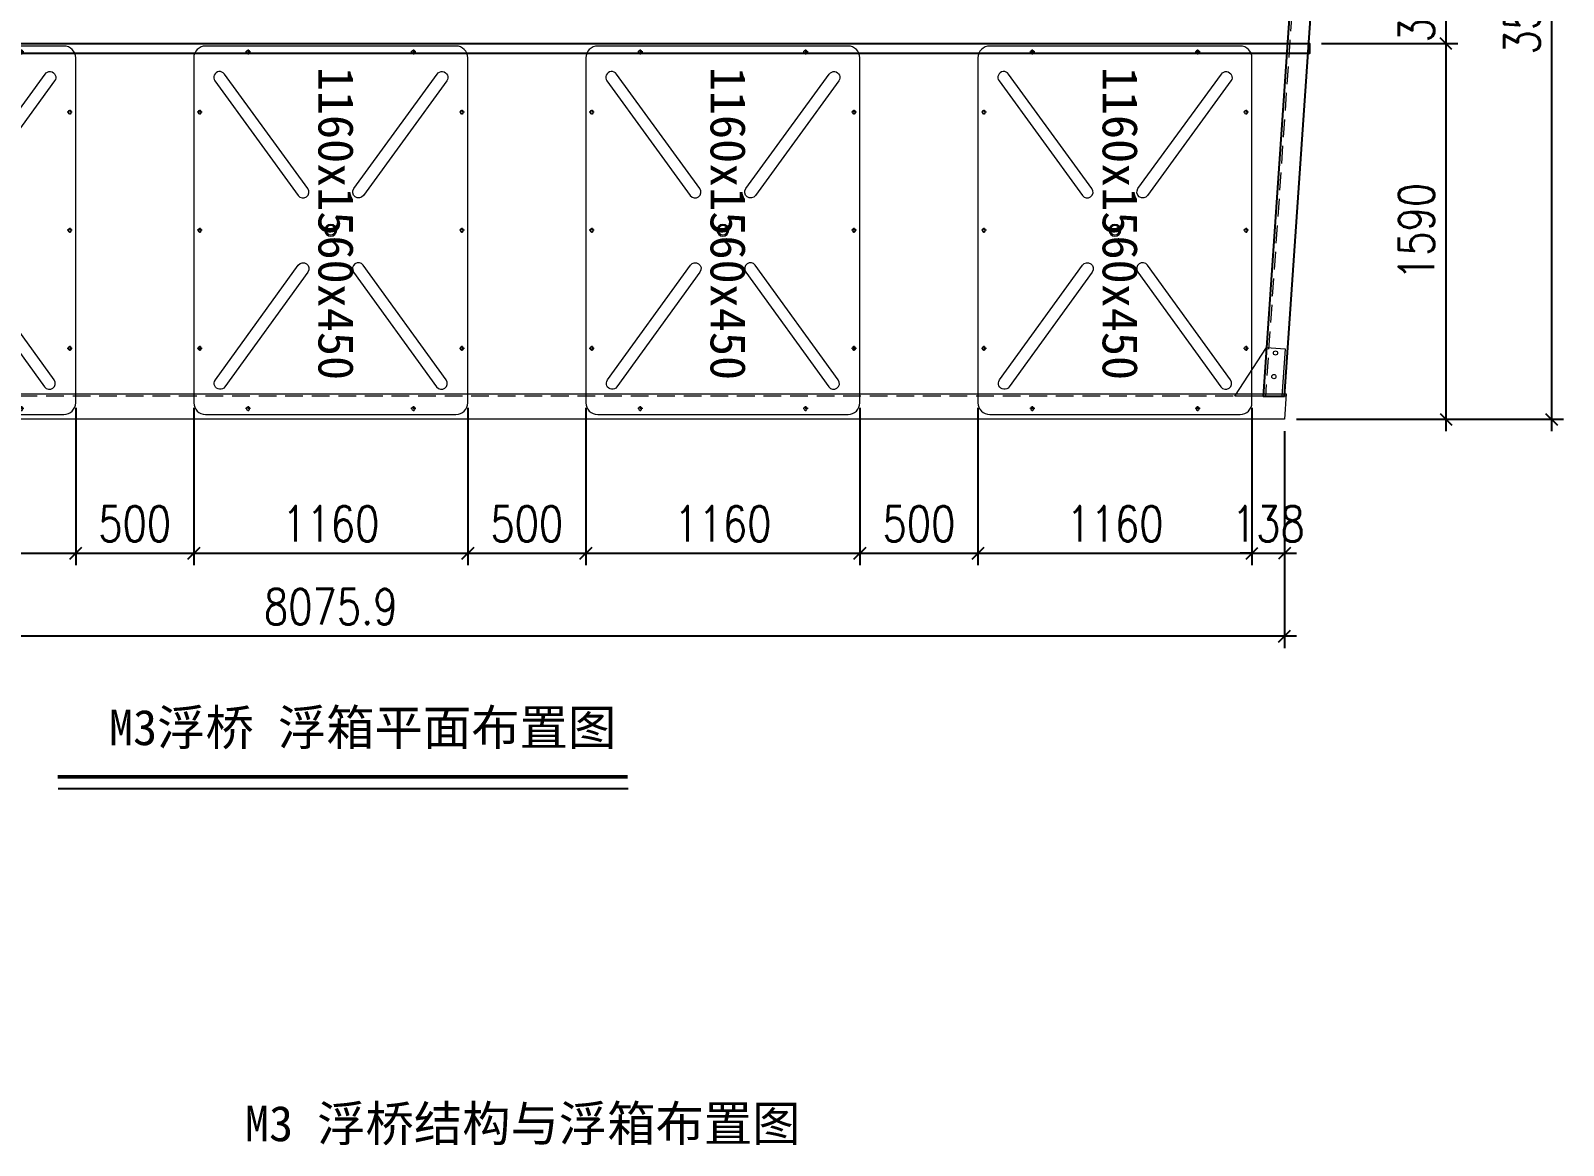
# Model space of a CAD drawing. Header units: millimetres. Extents: x 11827 to 862553, y 15071 to 134256.
# Drawn here: x 779173 to 785662, y 85033 to 89752 of the extents above; entities that cross this region are included whole.
import ezdxf

# ---------------------------------------------------------------- set-up
doc = ezdxf.new("R2010")
doc.units = ezdxf.units.MM
doc.linetypes.add('CENTER', pattern=[2, 1.25, -0.25, 0.25, -0.25])
doc.linetypes.add('HIDDEN', pattern=[0.375, 0.25, -0.125])
for name, color, linetype in [('00打印图框', 255, 'Continuous'), ('卡槽', 242, 'Continuous'), ('标注', 9, 'Continuous'), ('连接端梁', 130, 'Continuous')]:
    doc.layers.add(name, color=color, linetype=linetype)
for name, color, linetype, lineweight in [('加强板', 140, 'Continuous', 18), ('文本', 3, 'Continuous', 13), ('浮箱', 160, 'Continuous', 20), ('虚线', 8, 'Continuous', 0), ('铝主梁', 3, 'Continuous', 9)]:
    doc.layers.add(name, color=color, linetype=linetype, lineweight=lineweight)
doc.styles.add('Arial', font='')
doc.styles.add('HZTXT', font='txtw.shx', dxfattribs={"width": 0.8, "bigfont": 'hztxtw.shx'})
doc.styles.get('Arial').set_extended_font_data('STXihei')
doc.dimstyles.new('DIM-50', dxfattribs={"dimscale": 50, "dimtxt": 3, "dimasz": 1, "dimexe": 1, "dimexo": 1, "dimgap": 1, "dimtad": 1, "dimdec": 1, "dimdsep": 46, "dimtxsty": 'HZTXT', "dimblk": 'OBLIQUE', "dimblk1": 'ARCHTICK', "dimblk2": 'OBLIQUE', "dimcen": 0, "dimdle": 1, "dimclrd": 9, "dimclre": 9, "dimclrt": 2, "dimadec": 1, "dimazin": 0, "dimtfac": 1, "dimtdec": 1, "dimtix": 1, "dimtmove": 2, "dimatfit": 3, "dimldrblk": 'OBLIQUE', "dimfxl": 15, "dimtolj": 1, "dimtzin": 0, "dimarcsym": 1})

# ---------------------------------------------------------------- blocks, each defined once
blk = doc.blocks.new('_Oblique')
at = {"color": 0, "linetype": 'ByBlock', "lineweight": -2}
blk.add_line((-0.5, -0.5), (0.5, 0.5), dxfattribs=at)
blk = doc.blocks.new('*D337')
at = {"layer": 'Defpoints', "color": 0, "transparency": 16777216}
for p in [(778204.1, 88205, 0), (779364.1, 88205, 0), (779364.1, 87539.4)]:
    blk.add_point(p, dxfattribs=at)
at = {"layer": '标注', "color": 9, "lineweight": -2, "transparency": 16777216}
for p, q in [((778204.1, 88155), (778204.1, 87489.4)), ((779364.1, 88155), (779364.1, 87489.4)), ((778154.1, 87539.4), (779414.1, 87539.4))]:
    blk.add_line(p, q, dxfattribs=at)
at = {"layer": '标注', "color": 9, "lineweight": -2, "transparency": 16777216, "xscale": 50, "yscale": 50, "zscale": 50, "rotation": 180}
blk.add_blockref('_Oblique', (778204.1, 87539.4), dxfattribs=at)
at = {"layer": '标注', "color": 9, "lineweight": -2, "transparency": 16777216, "xscale": 50, "yscale": 50, "zscale": 50}
blk.add_blockref('_Oblique', (779364.1, 87539.4), dxfattribs=at)
at = {"layer": '标注', "color": 2, "transparency": 16777216, "insert": (778784.1, 87664.4), "char_height": 150, "attachment_point": 5, "style": 'HZTXT'}
blk.add_mtext('\\A1;1160', dxfattribs=at)
blk = doc.blocks.new('_ArchTick')
at = {"color": 0, "linetype": 'ByBlock', "lineweight": 100, "const_width": 0.15}
blk.add_lwpolyline([(-0.5, -0.5), (0.5, 0.5)], dxfattribs=at)
blk = doc.blocks.new('*D319')
at = {"layer": 'Defpoints', "color": 0, "transparency": 16777216}
for p in [(779364.1, 88205, 0), (779864.1, 88205, 0), (779864.1, 87539.4)]:
    blk.add_point(p, dxfattribs=at)
at = {"layer": '标注', "color": 9, "lineweight": -2, "transparency": 16777216}
for p, q in [((779364.1, 88155), (779364.1, 87489.4)), ((779864.1, 88155), (779864.1, 87489.4)), ((779314.1, 87539.4), (779914.1, 87539.4))]:
    blk.add_line(p, q, dxfattribs=at)
at = {"layer": '标注', "color": 9, "lineweight": -2, "transparency": 16777216, "xscale": 50, "yscale": 50, "zscale": 50, "rotation": 180}
blk.add_blockref('_Oblique', (779364.1, 87539.4), dxfattribs=at)
at = {"layer": '标注', "color": 9, "lineweight": -2, "transparency": 16777216, "xscale": 50, "yscale": 50, "zscale": 50}
blk.add_blockref('_Oblique', (779864.1, 87539.4), dxfattribs=at)
at = {"layer": '标注', "color": 2, "transparency": 16777216, "insert": (779614.1, 87664.4), "char_height": 150, "attachment_point": 5, "style": 'HZTXT'}
blk.add_mtext('\\A1;500', dxfattribs=at)
blk = doc.blocks.new('*D338')
at = {"layer": 'Defpoints', "color": 0, "transparency": 16777216}
for p in [(779864.1, 88205, 0), (781024.1, 88205, 0), (781024.1, 87539.4)]:
    blk.add_point(p, dxfattribs=at)
at = {"layer": '标注', "color": 9, "lineweight": -2, "transparency": 16777216}
for p, q in [((779864.1, 88155), (779864.1, 87489.4)), ((781024.1, 88155), (781024.1, 87489.4)), ((779814.1, 87539.4), (781074.1, 87539.4))]:
    blk.add_line(p, q, dxfattribs=at)
at = {"layer": '标注', "color": 9, "lineweight": -2, "transparency": 16777216, "xscale": 50, "yscale": 50, "zscale": 50, "rotation": 180}
blk.add_blockref('_Oblique', (779864.1, 87539.4), dxfattribs=at)
at = {"layer": '标注', "color": 9, "lineweight": -2, "transparency": 16777216, "xscale": 50, "yscale": 50, "zscale": 50}
blk.add_blockref('_Oblique', (781024.1, 87539.4), dxfattribs=at)
at = {"layer": '标注', "color": 2, "transparency": 16777216, "insert": (780444.1, 87664.4), "char_height": 150, "attachment_point": 5, "style": 'HZTXT'}
blk.add_mtext('\\A1;1160', dxfattribs=at)
blk = doc.blocks.new('*D339')
at = {"layer": 'Defpoints', "color": 0, "transparency": 16777216}
for p in [(783184.1, 88205, 0), (784344.1, 88205, 0), (784344.1, 87539.4)]:
    blk.add_point(p, dxfattribs=at)
at = {"layer": '标注', "color": 9, "lineweight": -2, "transparency": 16777216}
for p, q in [((783184.1, 88155), (783184.1, 87489.4)), ((784344.1, 88155), (784344.1, 87489.4)), ((783134.1, 87539.4), (784394.1, 87539.4))]:
    blk.add_line(p, q, dxfattribs=at)
at = {"layer": '标注', "color": 9, "lineweight": -2, "transparency": 16777216, "xscale": 50, "yscale": 50, "zscale": 50, "rotation": 180}
blk.add_blockref('_Oblique', (783184.1, 87539.4), dxfattribs=at)
at = {"layer": '标注', "color": 9, "lineweight": -2, "transparency": 16777216, "xscale": 50, "yscale": 50, "zscale": 50}
blk.add_blockref('_Oblique', (784344.1, 87539.4), dxfattribs=at)
at = {"layer": '标注', "color": 2, "transparency": 16777216, "insert": (783764.1, 87664.4), "char_height": 150, "attachment_point": 5, "style": 'HZTXT'}
blk.add_mtext('\\A1;1160', dxfattribs=at)
blk = doc.blocks.new('*D320')
at = {"layer": 'Defpoints', "color": 0, "transparency": 16777216}
for p in [(784344.1, 88205, 0), (784482, 88107, 0), (784482, 87539.4)]:
    blk.add_point(p, dxfattribs=at)
at = {"layer": '标注', "color": 9, "lineweight": -2, "transparency": 16777216}
for p, q in [((784344.1, 88155), (784344.1, 87489.4)), ((784482, 88057), (784482, 87489.4)), ((784344.1, 87539.4), (784294.1, 87539.4)), ((784344.1, 87539.4), (784482, 87539.4)), ((784482, 87539.4), (784532, 87539.4))]:
    blk.add_line(p, q, dxfattribs=at)
at = {"layer": '标注', "color": 9, "lineweight": -2, "transparency": 16777216, "xscale": 50, "yscale": 50, "zscale": 50}
blk.add_blockref('_Oblique', (784344.1, 87539.4), dxfattribs=at)
at = {"layer": '标注', "color": 9, "lineweight": -2, "transparency": 16777216, "xscale": 50, "yscale": 50, "zscale": 50, "rotation": 180}
blk.add_blockref('_Oblique', (784482, 87539.4), dxfattribs=at)
at = {"layer": '标注', "color": 2, "transparency": 16777216, "insert": (784413, 87664.4), "char_height": 150, "attachment_point": 5, "style": 'HZTXT'}
blk.add_mtext('\\A1;138', dxfattribs=at)
blk = doc.blocks.new('*D329')
at = {"layer": 'Defpoints', "color": 0, "transparency": 16777216}
for p in [(784723.2, 91607, 0), (784482, 88107, 0), (785612.4, 88107)]:
    blk.add_point(p, dxfattribs=at)
at = {"layer": '标注', "color": 9, "lineweight": -2, "transparency": 16777216}
for p, q in [((785612.4, 91657), (785612.4, 88057)), ((784773.2, 91607), (785662.4, 91607)), ((784532, 88107), (785662.4, 88107))]:
    blk.add_line(p, q, dxfattribs=at)
at = {"layer": '标注', "color": 9, "lineweight": -2, "transparency": 16777216, "xscale": 50, "yscale": 50, "zscale": 50}
for p, rotation in [((785612.4, 91607), 90), ((785612.4, 88107), 270)]:
    blk.add_blockref('_Oblique', p, dxfattribs=dict(at, rotation=rotation))
at = {"layer": '标注', "color": 2, "transparency": 16777216, "insert": (785487.4, 89857), "char_height": 150, "attachment_point": 5, "rotation": 90, "style": 'HZTXT'}
blk.add_mtext('\\A1;3500', dxfattribs=at)
blk = doc.blocks.new('*D330')
at = {"layer": 'Defpoints', "color": 0, "transparency": 16777216}
for p in [(784611.2, 90017), (784587.9, 89697.1, 0), (785165.4, 89697.1)]:
    blk.add_point(p, dxfattribs=at)
at = {"layer": '标注', "color": 9, "lineweight": -2, "transparency": 16777216}
for p, q in [((785165.4, 90017), (785165.4, 90067)), ((784661.2, 90017), (785215.4, 90017)), ((785165.4, 90017), (785165.4, 89697.1)), ((784637.9, 89697.1), (785215.4, 89697.1)), ((785165.4, 89697.1), (785165.4, 89647.1))]:
    blk.add_line(p, q, dxfattribs=at)
at = {"layer": '标注', "color": 9, "lineweight": -2, "transparency": 16777216, "xscale": 50, "yscale": 50, "zscale": 50}
for p, rotation in [((785165.4, 90017), 270), ((785165.4, 89697.1), 90)]:
    blk.add_blockref('_Oblique', p, dxfattribs=dict(at, rotation=rotation))
at = {"layer": '标注', "color": 2, "transparency": 16777216, "insert": (785040.4, 89857), "char_height": 150, "attachment_point": 5, "rotation": 90, "style": 'HZTXT'}
blk.add_mtext('\\A1;320', dxfattribs=at)
blk = doc.blocks.new('*D332')
at = {"layer": 'Defpoints', "color": 0, "transparency": 16777216}
for p in [(784587.9, 89697.1, 0), (784482, 88107), (785165.4, 88107)]:
    blk.add_point(p, dxfattribs=at)
at = {"layer": '标注', "color": 9, "lineweight": -2, "transparency": 16777216}
for p, q in [((785165.4, 89747.1), (785165.4, 88057)), ((784637.9, 89697.1), (785215.4, 89697.1)), ((784532, 88107), (785215.4, 88107))]:
    blk.add_line(p, q, dxfattribs=at)
at = {"layer": '标注', "color": 9, "lineweight": -2, "transparency": 16777216, "xscale": 50, "yscale": 50, "zscale": 50}
for p, rotation in [((785165.4, 89697.1), 90), ((785165.4, 88107), 270)]:
    blk.add_blockref('_Oblique', p, dxfattribs=dict(at, rotation=rotation))
at = {"layer": '标注', "color": 2, "transparency": 16777216, "insert": (785040.4, 88902), "char_height": 150, "attachment_point": 5, "rotation": 90, "style": 'HZTXT'}
blk.add_mtext('\\A1;1590', dxfattribs=at)
blk = doc.blocks.new('*D333')
at = {"layer": 'Defpoints', "color": 0, "transparency": 16777216}
for p in [(781024.1, 88205, 0), (781524.1, 88205, 0), (781524.1, 87539.4)]:
    blk.add_point(p, dxfattribs=at)
at = {"layer": '标注', "color": 9, "lineweight": -2, "transparency": 16777216}
for p, q in [((781024.1, 88155), (781024.1, 87489.4)), ((781524.1, 88155), (781524.1, 87489.4)), ((780974.1, 87539.4), (781574.1, 87539.4))]:
    blk.add_line(p, q, dxfattribs=at)
at = {"layer": '标注', "color": 9, "lineweight": -2, "transparency": 16777216, "xscale": 50, "yscale": 50, "zscale": 50, "rotation": 180}
blk.add_blockref('_Oblique', (781024.1, 87539.4), dxfattribs=at)
at = {"layer": '标注', "color": 9, "lineweight": -2, "transparency": 16777216, "xscale": 50, "yscale": 50, "zscale": 50}
blk.add_blockref('_Oblique', (781524.1, 87539.4), dxfattribs=at)
at = {"layer": '标注', "color": 2, "transparency": 16777216, "insert": (781274.1, 87664.4), "char_height": 150, "attachment_point": 5, "style": 'HZTXT'}
blk.add_mtext('\\A1;500', dxfattribs=at)
blk = doc.blocks.new('*D340')
at = {"layer": 'Defpoints', "color": 0, "transparency": 16777216}
for p in [(781524.1, 88205, 0), (782684.1, 88205, 0), (782684.1, 87539.4)]:
    blk.add_point(p, dxfattribs=at)
at = {"layer": '标注', "color": 9, "lineweight": -2, "transparency": 16777216}
for p, q in [((781524.1, 88155), (781524.1, 87489.4)), ((782684.1, 88155), (782684.1, 87489.4)), ((781474.1, 87539.4), (782734.1, 87539.4))]:
    blk.add_line(p, q, dxfattribs=at)
at = {"layer": '标注', "color": 9, "lineweight": -2, "transparency": 16777216, "xscale": 50, "yscale": 50, "zscale": 50, "rotation": 180}
blk.add_blockref('_Oblique', (781524.1, 87539.4), dxfattribs=at)
at = {"layer": '标注', "color": 9, "lineweight": -2, "transparency": 16777216, "xscale": 50, "yscale": 50, "zscale": 50}
blk.add_blockref('_Oblique', (782684.1, 87539.4), dxfattribs=at)
at = {"layer": '标注', "color": 2, "transparency": 16777216, "insert": (782104.1, 87664.4), "char_height": 150, "attachment_point": 5, "style": 'HZTXT'}
blk.add_mtext('\\A1;1160', dxfattribs=at)
blk = doc.blocks.new('*D334')
at = {"layer": 'Defpoints', "color": 0, "transparency": 16777216}
for p in [(782684.1, 88205, 0), (783184.1, 88205, 0), (783184.1, 87539.4)]:
    blk.add_point(p, dxfattribs=at)
at = {"layer": '标注', "color": 9, "lineweight": -2, "transparency": 16777216}
for p, q in [((782684.1, 88155), (782684.1, 87489.4)), ((783184.1, 88155), (783184.1, 87489.4)), ((782634.1, 87539.4), (783234.1, 87539.4))]:
    blk.add_line(p, q, dxfattribs=at)
at = {"layer": '标注', "color": 9, "lineweight": -2, "transparency": 16777216, "xscale": 50, "yscale": 50, "zscale": 50, "rotation": 180}
blk.add_blockref('_Oblique', (782684.1, 87539.4), dxfattribs=at)
at = {"layer": '标注', "color": 9, "lineweight": -2, "transparency": 16777216, "xscale": 50, "yscale": 50, "zscale": 50}
blk.add_blockref('_Oblique', (783184.1, 87539.4), dxfattribs=at)
at = {"layer": '标注', "color": 2, "transparency": 16777216, "insert": (782934.1, 87664.4), "char_height": 150, "attachment_point": 5, "style": 'HZTXT'}
blk.add_mtext('\\A1;500', dxfattribs=at)
blk = doc.blocks.new('*U463')
at = {"layer": '浮箱', "color": 5, "linetype": 'Continuous'}
for p, q in [((-779.9, -530.1), (-779.9, 529.9)), ((-729.9, 579.9), (730.1, 579.9)), ((780.1, 529.9), (780.1, -530.1)), ((730.1, -580.1), (-729.9, -580.1))]:
    blk.add_line(p, q, dxfattribs=at)
at = {"layer": '浮箱', "color": 1, "linetype": 'CENTER', "ltscale": 9.652}
for p, q in [((-489.5, 554.9), (-510.4, 554.9)), ((-499.9, 565.4), (-499.9, 544.5)), ((10.5, 554.9), (-10.4, 554.9)), ((0.1, 565.4), (0.1, 544.5)), ((510.5, 554.9), (489.6, 554.9)), ((500.1, 565.4), (500.1, 544.5)), ((-744.5, 349.9), (-765.4, 349.9)), ((-754.9, 360.4), (-754.9, 339.5)), ((765.5, 349.9), (744.6, 349.9)), ((755.1, 360.4), (755.1, 339.5)), ((-744.5, -350.1), (-765.4, -350.1)), ((-754.9, -339.6), (-754.9, -360.5)), ((765.5, -350.1), (744.6, -350.1)), ((755.1, -339.6), (755.1, -360.5)), ((-489.5, -555.1), (-510.4, -555.1)), ((-499.9, -544.6), (-499.9, -565.5)), ((10.5, -555.1), (-10.4, -555.1)), ((0.1, -544.6), (0.1, -565.5)), ((510.5, -555.1), (489.6, -555.1)), ((500.1, -544.6), (500.1, -565.5))]:
    blk.add_line(p, q, dxfattribs=at)
at = {"layer": '浮箱', "linetype": 'Continuous'}
for p, q in [((601, 580), (601, 579.9)), ((605.8, 579.9), (605.8, 580)), ((605.9, 579.9), (605.9, 580)), ((606.1, 579.9), (606.1, 580)), ((606.7, 580), (606.7, 579.9)), ((606.7, 580), (606.7, 579.9)), ((607.1, 580), (607.1, 579.9)), ((612.5, 579.9), (612.5, 580.1)), ((-779.9, 412.4), (-780.1, 412.4)), ((-780, 407), (-779.9, 407)), ((-780, 406.6), (-779.9, 406.6)), ((-780, 406.6), (-779.9, 406.6)), ((-779.9, 405.9), (-780, 405.9)), ((-779.9, 405.7), (-780, 405.7)), ((-779.9, 405.7), (-780, 405.7)), ((-780, 400.9), (-779.9, 400.9))]:
    blk.add_line(p, q, dxfattribs=at)
at = {"layer": '浮箱', "color": 5, "linetype": 'Continuous'}
for points in [[(-663, 448.2, -1), (-633.7, 488.7), (-147.4, 137.3, -0.999989), (-176.7, 96.8), (-663, 448.2)], [(661.6, 450.5, 1), (632.2, 490.9), (147.1, 137.8, 0.999989), (176.5, 97.4), (661.6, 450.5)], [(-663, -448.3, 1), (-633.7, -488.8), (-147.4, -137.5, 0.999989), (-176.7, -96.9), (-663, -448.3)], [(661.6, -450.6, -1), (632.2, -491), (147.1, -138, -0.999989), (176.5, -97.5), (661.6, -450.6)]]:
    blk.add_lwpolyline(points, format="xyb", dxfattribs=at)
blk.add_lwpolyline([(14.8, 20.2), (14.8, 20.2)], dxfattribs=at)
at = {"layer": '浮箱', "color": 9, "linetype": 'Continuous'}
for centre in [(-499.9, 554.9), (0.1, 554.9), (500.1, 554.9), (-754.9, 349.9), (755.1, 349.9), (-754.9, -350.1), (755.1, -350.1), (-499.9, -555.1), (0.1, -555.1), (500.1, -555.1)]:
    blk.add_circle(centre, 7.5, dxfattribs=at)
at = {"layer": '浮箱', "color": 5, "linetype": 'Continuous'}
for radius in [25, 20]:
    blk.add_circle((0.1, -0.1), radius, dxfattribs=at)
at = {"layer": '浮箱', "color": 5, "linetype": 'Continuous', "extrusion": (0, 0, -1)}
for centre, start, end in [((729.9, 529.9), 0, 90), ((-730.1, 529.9), 90, 180), ((729.9, -530.1), 270, 0), ((-730.1, -530.1), 180, 270)]:
    blk.add_arc(centre, 50, start, end, dxfattribs=at)
blk = doc.blocks.new('*U462')
at = {"color": 0, "linetype": 'ByBlock', "lineweight": -2, "transparency": 16777216}
blk.add_blockref('*U463', (0, 0), dxfattribs=at)
blk = doc.blocks.new('*U476')
at = {"layer": '浮箱', "color": 5, "linetype": 'Continuous'}
for p, q in [((-779.9, -530.1), (-779.9, 529.9)), ((-729.9, 579.9), (730.1, 579.9)), ((780.1, 529.9), (780.1, -530.1)), ((730.1, -580.1), (-729.9, -580.1))]:
    blk.add_line(p, q, dxfattribs=at)
at = {"layer": '浮箱', "color": 1, "linetype": 'CENTER', "ltscale": 9.652}
for p, q in [((-489.5, 554.9), (-510.4, 554.9)), ((-499.9, 565.4), (-499.9, 544.5)), ((10.5, 554.9), (-10.4, 554.9)), ((0.1, 565.4), (0.1, 544.5)), ((510.5, 554.9), (489.6, 554.9)), ((500.1, 565.4), (500.1, 544.5)), ((-744.5, 349.9), (-765.4, 349.9)), ((-754.9, 360.4), (-754.9, 339.5)), ((765.5, 349.9), (744.6, 349.9)), ((755.1, 360.4), (755.1, 339.5)), ((-744.5, -350.1), (-765.4, -350.1)), ((-754.9, -339.6), (-754.9, -360.5)), ((765.5, -350.1), (744.6, -350.1)), ((755.1, -339.6), (755.1, -360.5)), ((-489.5, -555.1), (-510.4, -555.1)), ((-499.9, -544.6), (-499.9, -565.5)), ((10.5, -555.1), (-10.4, -555.1)), ((0.1, -544.6), (0.1, -565.5)), ((510.5, -555.1), (489.6, -555.1)), ((500.1, -544.6), (500.1, -565.5))]:
    blk.add_line(p, q, dxfattribs=at)
at = {"layer": '浮箱', "linetype": 'Continuous'}
for p, q in [((601, 580), (601, 579.9)), ((605.8, 579.9), (605.8, 580)), ((605.9, 579.9), (605.9, 580)), ((606.1, 579.9), (606.1, 580)), ((606.7, 580), (606.7, 579.9)), ((606.7, 580), (606.7, 579.9)), ((607.1, 580), (607.1, 579.9)), ((612.5, 579.9), (612.5, 580.1)), ((-779.9, 412.4), (-780.1, 412.4)), ((-780, 407), (-779.9, 407)), ((-780, 406.6), (-779.9, 406.6)), ((-780, 406.6), (-779.9, 406.6)), ((-779.9, 405.9), (-780, 405.9)), ((-779.9, 405.7), (-780, 405.7)), ((-779.9, 405.7), (-780, 405.7)), ((-780, 400.9), (-779.9, 400.9))]:
    blk.add_line(p, q, dxfattribs=at)
at = {"layer": '浮箱', "color": 5, "linetype": 'Continuous'}
for points in [[(-663, 448.2, -1), (-633.7, 488.7), (-147.4, 137.3, -0.999989), (-176.7, 96.8), (-663, 448.2)], [(661.6, 450.5, 1), (632.2, 490.9), (147.1, 137.8, 0.999989), (176.5, 97.4), (661.6, 450.5)], [(-663, -448.3, 1), (-633.7, -488.8), (-147.4, -137.5, 0.999989), (-176.7, -96.9), (-663, -448.3)], [(661.6, -450.6, -1), (632.2, -491), (147.1, -138, -0.999989), (176.5, -97.5), (661.6, -450.6)]]:
    blk.add_lwpolyline(points, format="xyb", dxfattribs=at)
blk.add_lwpolyline([(14.8, 20.2), (14.8, 20.2)], dxfattribs=at)
at = {"layer": '浮箱', "color": 9, "linetype": 'Continuous'}
for centre in [(-499.9, 554.9), (0.1, 554.9), (500.1, 554.9), (-754.9, 349.9), (755.1, 349.9), (-754.9, -350.1), (755.1, -350.1), (-499.9, -555.1), (0.1, -555.1), (500.1, -555.1)]:
    blk.add_circle(centre, 7.5, dxfattribs=at)
at = {"layer": '浮箱', "color": 5, "linetype": 'Continuous'}
for radius in [25, 20]:
    blk.add_circle((0.1, -0.1), radius, dxfattribs=at)
at = {"layer": '浮箱', "color": 5, "linetype": 'Continuous', "extrusion": (0, 0, -1)}
for centre, start, end in [((729.9, 529.9), 0, 90), ((-730.1, 529.9), 90, 180), ((729.9, -530.1), 270, 0), ((-730.1, -530.1), 180, 270)]:
    blk.add_arc(centre, 50, start, end, dxfattribs=at)
blk = doc.blocks.new('*U475')
at = {"color": 0, "linetype": 'ByBlock', "lineweight": -2, "transparency": 16777216}
blk.add_blockref('*U476', (0, 0), dxfattribs=at)
blk = doc.blocks.new('*U466')
at = {"layer": '浮箱', "color": 5, "linetype": 'Continuous'}
for p, q in [((-779.9, -530.1), (-779.9, 529.9)), ((-729.9, 579.9), (730.1, 579.9)), ((780.1, 529.9), (780.1, -530.1)), ((730.1, -580.1), (-729.9, -580.1))]:
    blk.add_line(p, q, dxfattribs=at)
at = {"layer": '浮箱', "color": 1, "linetype": 'CENTER', "ltscale": 9.652}
for p, q in [((-489.5, 554.9), (-510.4, 554.9)), ((-499.9, 565.4), (-499.9, 544.5)), ((10.5, 554.9), (-10.4, 554.9)), ((0.1, 565.4), (0.1, 544.5)), ((510.5, 554.9), (489.6, 554.9)), ((500.1, 565.4), (500.1, 544.5)), ((-744.5, 349.9), (-765.4, 349.9)), ((-754.9, 360.4), (-754.9, 339.5)), ((765.5, 349.9), (744.6, 349.9)), ((755.1, 360.4), (755.1, 339.5)), ((-744.5, -350.1), (-765.4, -350.1)), ((-754.9, -339.6), (-754.9, -360.5)), ((765.5, -350.1), (744.6, -350.1)), ((755.1, -339.6), (755.1, -360.5)), ((-489.5, -555.1), (-510.4, -555.1)), ((-499.9, -544.6), (-499.9, -565.5)), ((10.5, -555.1), (-10.4, -555.1)), ((0.1, -544.6), (0.1, -565.5)), ((510.5, -555.1), (489.6, -555.1)), ((500.1, -544.6), (500.1, -565.5))]:
    blk.add_line(p, q, dxfattribs=at)
at = {"layer": '浮箱', "linetype": 'Continuous'}
for p, q in [((601, 580), (601, 579.9)), ((605.8, 579.9), (605.8, 580)), ((605.9, 579.9), (605.9, 580)), ((606.1, 579.9), (606.1, 580)), ((606.7, 580), (606.7, 579.9)), ((606.7, 580), (606.7, 579.9)), ((607.1, 580), (607.1, 579.9)), ((612.5, 579.9), (612.5, 580.1)), ((-779.9, 412.4), (-780.1, 412.4)), ((-780, 407), (-779.9, 407)), ((-780, 406.6), (-779.9, 406.6)), ((-780, 406.6), (-779.9, 406.6)), ((-779.9, 405.9), (-780, 405.9)), ((-779.9, 405.7), (-780, 405.7)), ((-779.9, 405.7), (-780, 405.7)), ((-780, 400.9), (-779.9, 400.9))]:
    blk.add_line(p, q, dxfattribs=at)
at = {"layer": '浮箱', "color": 5, "linetype": 'Continuous'}
for points in [[(-663, 448.2, -1), (-633.7, 488.7), (-147.4, 137.3, -0.999989), (-176.7, 96.8), (-663, 448.2)], [(661.6, 450.5, 1), (632.2, 490.9), (147.1, 137.8, 0.999989), (176.5, 97.4), (661.6, 450.5)], [(-663, -448.3, 1), (-633.7, -488.8), (-147.4, -137.5, 0.999989), (-176.7, -96.9), (-663, -448.3)], [(661.6, -450.6, -1), (632.2, -491), (147.1, -138, -0.999989), (176.5, -97.5), (661.6, -450.6)]]:
    blk.add_lwpolyline(points, format="xyb", dxfattribs=at)
blk.add_lwpolyline([(14.8, 20.2), (14.8, 20.2)], dxfattribs=at)
at = {"layer": '浮箱', "color": 9, "linetype": 'Continuous'}
for centre in [(-499.9, 554.9), (0.1, 554.9), (500.1, 554.9), (-754.9, 349.9), (755.1, 349.9), (-754.9, -350.1), (755.1, -350.1), (-499.9, -555.1), (0.1, -555.1), (500.1, -555.1)]:
    blk.add_circle(centre, 7.5, dxfattribs=at)
at = {"layer": '浮箱', "color": 5, "linetype": 'Continuous'}
for radius in [25, 20]:
    blk.add_circle((0.1, -0.1), radius, dxfattribs=at)
at = {"layer": '浮箱', "color": 5, "linetype": 'Continuous', "extrusion": (0, 0, -1)}
for centre, start, end in [((729.9, 529.9), 0, 90), ((-730.1, 529.9), 90, 180), ((729.9, -530.1), 270, 0), ((-730.1, -530.1), 180, 270)]:
    blk.add_arc(centre, 50, start, end, dxfattribs=at)
blk = doc.blocks.new('*U465')
at = {"color": 0, "linetype": 'ByBlock', "lineweight": -2, "transparency": 16777216}
blk.add_blockref('*U466', (0, 0), dxfattribs=at)
blk = doc.blocks.new('*U474')
at = {"layer": '浮箱', "color": 5, "linetype": 'Continuous'}
for p, q in [((-779.9, -530.1), (-779.9, 529.9)), ((-729.9, 579.9), (730.1, 579.9)), ((780.1, 529.9), (780.1, -530.1)), ((730.1, -580.1), (-729.9, -580.1))]:
    blk.add_line(p, q, dxfattribs=at)
at = {"layer": '浮箱', "color": 1, "linetype": 'CENTER', "ltscale": 9.652}
for p, q in [((-489.5, 554.9), (-510.4, 554.9)), ((-499.9, 565.4), (-499.9, 544.5)), ((10.5, 554.9), (-10.4, 554.9)), ((0.1, 565.4), (0.1, 544.5)), ((510.5, 554.9), (489.6, 554.9)), ((500.1, 565.4), (500.1, 544.5)), ((-744.5, 349.9), (-765.4, 349.9)), ((-754.9, 360.4), (-754.9, 339.5)), ((765.5, 349.9), (744.6, 349.9)), ((755.1, 360.4), (755.1, 339.5)), ((-744.5, -350.1), (-765.4, -350.1)), ((-754.9, -339.6), (-754.9, -360.5)), ((765.5, -350.1), (744.6, -350.1)), ((755.1, -339.6), (755.1, -360.5)), ((-489.5, -555.1), (-510.4, -555.1)), ((-499.9, -544.6), (-499.9, -565.5)), ((10.5, -555.1), (-10.4, -555.1)), ((0.1, -544.6), (0.1, -565.5)), ((510.5, -555.1), (489.6, -555.1)), ((500.1, -544.6), (500.1, -565.5))]:
    blk.add_line(p, q, dxfattribs=at)
at = {"layer": '浮箱', "linetype": 'Continuous'}
for p, q in [((601, 580), (601, 579.9)), ((605.8, 579.9), (605.8, 580)), ((605.9, 579.9), (605.9, 580)), ((606.1, 579.9), (606.1, 580)), ((606.7, 580), (606.7, 579.9)), ((606.7, 580), (606.7, 579.9)), ((607.1, 580), (607.1, 579.9)), ((612.5, 579.9), (612.5, 580.1)), ((-779.9, 412.4), (-780.1, 412.4)), ((-780, 407), (-779.9, 407)), ((-780, 406.6), (-779.9, 406.6)), ((-780, 406.6), (-779.9, 406.6)), ((-779.9, 405.9), (-780, 405.9)), ((-779.9, 405.7), (-780, 405.7)), ((-779.9, 405.7), (-780, 405.7)), ((-780, 400.9), (-779.9, 400.9))]:
    blk.add_line(p, q, dxfattribs=at)
at = {"layer": '浮箱', "color": 5, "linetype": 'Continuous'}
for points in [[(-663, 448.2, -1), (-633.7, 488.7), (-147.4, 137.3, -0.999989), (-176.7, 96.8), (-663, 448.2)], [(661.6, 450.5, 1), (632.2, 490.9), (147.1, 137.8, 0.999989), (176.5, 97.4), (661.6, 450.5)], [(-663, -448.3, 1), (-633.7, -488.8), (-147.4, -137.5, 0.999989), (-176.7, -96.9), (-663, -448.3)], [(661.6, -450.6, -1), (632.2, -491), (147.1, -138, -0.999989), (176.5, -97.5), (661.6, -450.6)]]:
    blk.add_lwpolyline(points, format="xyb", dxfattribs=at)
blk.add_lwpolyline([(14.8, 20.2), (14.8, 20.2)], dxfattribs=at)
at = {"layer": '浮箱', "color": 9, "linetype": 'Continuous'}
for centre in [(-499.9, 554.9), (0.1, 554.9), (500.1, 554.9), (-754.9, 349.9), (755.1, 349.9), (-754.9, -350.1), (755.1, -350.1), (-499.9, -555.1), (0.1, -555.1), (500.1, -555.1)]:
    blk.add_circle(centre, 7.5, dxfattribs=at)
at = {"layer": '浮箱', "color": 5, "linetype": 'Continuous'}
for radius in [25, 20]:
    blk.add_circle((0.1, -0.1), radius, dxfattribs=at)
at = {"layer": '浮箱', "color": 5, "linetype": 'Continuous', "extrusion": (0, 0, -1)}
for centre, start, end in [((729.9, 529.9), 0, 90), ((-730.1, 529.9), 90, 180), ((729.9, -530.1), 270, 0), ((-730.1, -530.1), 180, 270)]:
    blk.add_arc(centre, 50, start, end, dxfattribs=at)
blk = doc.blocks.new('*U473')
at = {"color": 0, "linetype": 'ByBlock', "lineweight": -2, "transparency": 16777216}
blk.add_blockref('*U474', (0, 0), dxfattribs=at)
blk = doc.blocks.new('gfjkk')
at = {"layer": '加强板', "color": 5, "elevation": 0}
blk.add_lwpolyline([(751180.4, 88205), (750980.4, 88205), (751114.3, 88410.1), (751194.2, 88404.6)], close=True, dxfattribs=at)
at = {"layer": '加强板', "color": 5}
for centre in [(751152.9, 88387.4, 0), (751146, 88287.6, 0)]:
    blk.add_circle(centre, 9, dxfattribs=at)
at = {"layer": '卡槽', "color": 22, "ltscale": 5000, "elevation": 0}
blk.add_lwpolyline([(743017, 89655.1), (743017, 89697.1), (751297, 89697.1), (751297, 89655.1)], close=True, dxfattribs=at)
at = {"layer": '虚线', "color": 1, "linetype": 'HIDDEN', "ltscale": 300}
for p, q in [((751337.9, 91509, 0), (751110.2, 88205, 0)), ((751198, 88205, 0), (743108.7, 88205, 0))]:
    blk.add_line(p, q, dxfattribs=at)
at = {"layer": '连接端梁', "elevation": 0}
blk.add_lwpolyline([(751190.4, 88205), (751418.1, 91509), (751327.9, 91509), (751100.2, 88205)], close=True, dxfattribs=at)
at = {"layer": '铝主梁', "color": 3, "elevation": 0}
blk.add_lwpolyline([(751191.3, 88107.1), (743115.3, 88107), (743108, 88215), (751198.7, 88215)], close=True, dxfattribs=at)
at = {"xscale": -1, "rotation": 270}
for name, p in [('*U462', (745493.3, 88907, 0)), ('*U475', (747153.3, 88907, 0)), ('*U473', (748813.3, 88907, 0)), ('*U465', (750473.3, 88907, 0))]:
    blk.add_blockref(name, p, dxfattribs=at)
at = {"layer": '文本', "color": 3, "char_height": 150, "width": 649.718, "attachment_point": 1, "rotation": 270, "style": 'Arial'}
for insert in [(747251, 89640.3, 0), (748911, 89640.3, 0), (750571, 89640.3, 0)]:
    blk.add_mtext('\\pxi0.27373;1160x1560x450          ', dxfattribs=dict(at, insert=insert))
blk = doc.blocks.new('*D730')
at = {"layer": 'Defpoints', "color": 0, "transparency": 16777216}
for p in [(776406.2, 88107, 0), (784482, 88107, 0), (776406.2, 87188.4)]:
    blk.add_point(p, dxfattribs=at)
at = {"layer": '标注', "color": 9, "lineweight": -2, "transparency": 16777216}
for p, q in [((776406.2, 88057), (776406.2, 87138.4)), ((784482, 88057), (784482, 87138.4)), ((784532, 87188.4), (776356.2, 87188.4))]:
    blk.add_line(p, q, dxfattribs=at)
at = {"layer": '标注', "color": 9, "lineweight": -2, "transparency": 16777216, "xscale": 50, "yscale": 50, "zscale": 50, "rotation": 180}
blk.add_blockref('_Oblique', (776406.2, 87188.4), dxfattribs=at)
at = {"layer": '标注', "color": 9, "lineweight": -2, "transparency": 16777216, "xscale": 50, "yscale": 50, "zscale": 50}
blk.add_blockref('_Oblique', (784482, 87188.4), dxfattribs=at)
at = {"layer": '标注', "color": 2, "transparency": 16777216, "insert": (780444.1, 87313.4), "char_height": 150, "attachment_point": 5, "style": 'HZTXT'}
blk.add_mtext('\\A1;8075.9', dxfattribs=at)

msp = doc.modelspace()

# ---------------------------------------------------------------- linework, layer by layer
msp.add_line((781703.23, 86542.78), (779290.32, 86542.78))
at = {"const_width": 15}
msp.add_lwpolyline([(781700.89, 86592.76), (779287.89, 86592.76)], dxfattribs=at)

# ---------------------------------------------------------------- block references
msp.add_blockref('gfjkk', (33290.82, 0))

# ---------------------------------------------------------------- texts
at = {"layer": '00打印图框', "color": 6, "char_height": 150, "width": 4015.3903, "style": 'Arial'}
for s, insert, attachment_point in [('M3{\\fSimSun|b0|i0|c134|p2;浮桥 浮箱平面布置图}', (781652.58, 86877.2), 3), ('M3 {\\fSimSun|b0|i0|c134|p2;浮桥结构与浮箱布置图}', (780080.58, 85200.39), 1)]:
    msp.add_mtext(s, dxfattribs=dict(at, insert=insert, attachment_point=attachment_point))

# ---------------------------------------------------------------- dimensions: what is measured, and where the dimension line sits
at = {"layer": '标注'}
for base, p1, p2, picture, middle in [((785612.36, 88107.04), (784723.15, 91607.04, 0), (784482.02, 88107.04, 0), '*D329', (785487.36, 89857.04)), ((785165.4, 89697.06), (784611.24, 90017.02), (784587.85, 89697.06, 0), '*D330', (785040.4, 89857.04)), ((785165.4, 88107.04, 0), (784587.85, 89697.06, 0), (784482.02, 88107.04, 0), '*D332', (785040.4, 88902.05, 0))]:
    dim = msp.add_linear_dim(base=base, p1=p1, p2=p2, angle=90, dimstyle='DIM-50', dxfattribs=at)
    dim.commit()
    dim.dimension.update_dxf_attribs({"geometry": picture, "text_midpoint": middle})
for base, p1, p2, picture, middle in [((779364.06, 87539.4), (778204.06, 88205.04, 0), (779364.06, 88205.04, 0), '*D337', (778784.06, 87664.4)), ((779864.06, 87539.4), (779364.06, 88205.04, 0), (779864.06, 88205.04, 0), '*D319', (779614.06, 87664.4)), ((781024.06, 87539.4), (779864.06, 88205.04, 0), (781024.06, 88205.04, 0), '*D338', (780444.06, 87664.4)), ((781524.06, 87539.4), (781024.06, 88205.04, 0), (781524.06, 88205.04, 0), '*D333', (781274.06, 87664.4)), ((782684.06, 87539.4), (781524.06, 88205.04, 0), (782684.06, 88205.04, 0), '*D340', (782104.06, 87664.4)), ((783184.06, 87539.4), (782684.06, 88205.04, 0), (783184.06, 88205.04, 0), '*D334', (782934.06, 87664.4)), ((784344.06, 87539.4), (783184.06, 88205.04, 0), (784344.06, 88205.04, 0), '*D339', (783764.06, 87664.4)), ((784482.02, 87539.4), (784344.06, 88205.04, 0), (784482.02, 88107.04, 0), '*D320', (784413.04, 87664.4)), ((776406.15, 87188.36), (784482.02, 88107.04, 0), (776406.15, 88107.04, 0), '*D730', (780444.08, 87313.36))]:
    dim = msp.add_linear_dim(base=base, p1=p1, p2=p2, dimstyle='DIM-50', dxfattribs=at)
    dim.commit()
    dim.dimension.update_dxf_attribs({"geometry": picture, "text_midpoint": middle})

doc.saveas('drawing.dxf')
